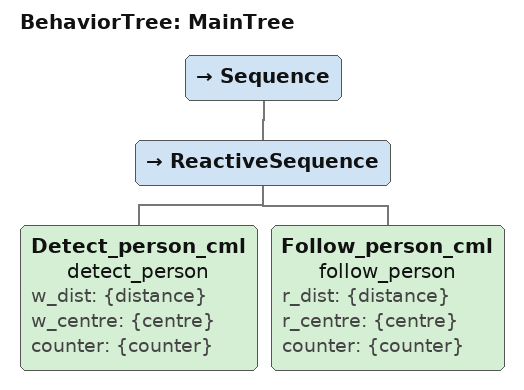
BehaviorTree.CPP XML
<root main_tree_to_execute = "MainTree" >
    <BehaviorTree ID="MainTree">
        <Sequence>
            <ReactiveSequence>
                <Detect_person_cml name="detect_person" w_dist="{distance}" w_centre="{centre}" counter="{counter}"/>
                <Follow_person_cml name="follow_person" r_dist="{distance}" r_centre="{centre}" counter="{counter}"/>
            </ReactiveSequence>
        </Sequence>
    </BehaviorTree>
</root>
